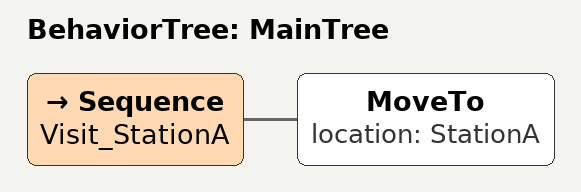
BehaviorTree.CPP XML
<root main_tree_to_execute="MainTree">
  <BehaviorTree ID="MainTree">
    <Sequence name="Visit_StationA">
      <MoveTo location="StationA"/>
    </Sequence>
  </BehaviorTree>
</root>
